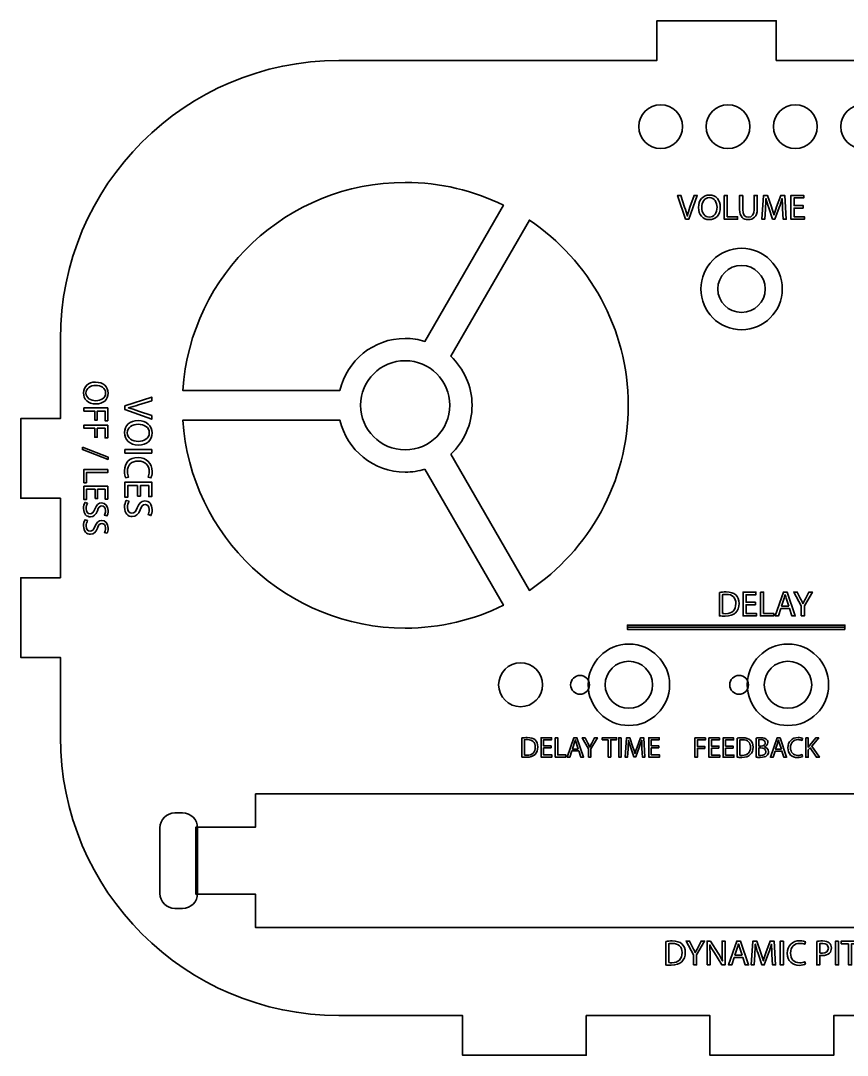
# Model space of a CAD drawing. Header units: inches. Extents: x 7.2 to 23.7, y -15.5 to -0.4.
# Drawn here: x 7.16 to 12.36, y -6.89 to -0.39 of the extents above; entities that cross this region are included whole.
import ezdxf

# ---------------------------------------------------------------- set-up
doc = ezdxf.new("R2010")
doc.units = ezdxf.units.IN
doc.header["$MEASUREMENT"] = 0
doc.layers.add('Layer 12', color=7, linetype='Continuous')

msp = doc.modelspace()

# ---------------------------------------------------------------- linework, layer by layer
at = {"layer": 'Layer 12', "color": 7, "lineweight": 35, "true_color": 0xffffff}
for points in [[(11.582, -1.4872), (11.6013, -1.4872), (11.6013, -1.6208), (11.6654, -1.6208), (11.6654, -1.6371), (11.582, -1.6371), (11.582, -1.4872)], [(12.0789, -1.5668), (12.0207, -1.5668), (12.0207, -1.6208), (12.0856, -1.6208), (12.0856, -1.6371), (12.0013, -1.6371), (12.0013, -1.4872), (12.0822, -1.4872), (12.0822, -1.5034), (12.0207, -1.5034), (12.0207, -1.5508), (12.0789, -1.5508), (12.0789, -1.5668)], [(7.706, -2.8222), (7.706, -2.9029), (7.6898, -2.9029), (7.6898, -2.8416), (7.64, -2.8416), (7.64, -2.8983), (7.624, -2.8983), (7.624, -2.8416), (7.5562, -2.8416), (7.5562, -2.8222), (7.706, -2.8222)], [(7.706, -2.9305), (7.706, -3.0112), (7.6898, -3.0112), (7.6898, -2.9498), (7.64, -2.9498), (7.64, -3.0065), (7.624, -3.0065), (7.624, -2.9498), (7.5562, -2.9498), (7.5562, -2.9305), (7.706, -2.9305)], [(7.5473, -3.0687), (7.7085, -3.1307), (7.7085, -3.1458), (7.5473, -3.0836), (7.5473, -3.0687)], [(7.9826, -3.1055), (7.8141, -3.1055), (7.8141, -3.0838), (7.9826, -3.0838), (7.9826, -3.1055)], [(7.706, -3.2091), (7.706, -3.2285), (7.5724, -3.2285), (7.5724, -3.2925), (7.5562, -3.2925), (7.5562, -3.2091), (7.706, -3.2091)], [(7.6264, -3.3916), (7.6264, -3.3334), (7.5724, -3.3334), (7.5724, -3.3983), (7.5562, -3.3983), (7.5562, -3.314), (7.706, -3.314), (7.706, -3.3949), (7.6898, -3.3949), (7.6898, -3.3334), (7.6424, -3.3334), (7.6424, -3.3916), (7.6264, -3.3916)], [(7.8931, -3.3758), (7.8931, -3.3103), (7.8323, -3.3103), (7.8323, -3.3833), (7.8141, -3.3833), (7.8141, -3.2885), (7.9826, -3.2885), (7.9826, -3.3795), (7.9643, -3.3795), (7.9643, -3.3103), (7.9111, -3.3103), (7.9111, -3.3758), (7.8931, -3.3758)], [(11.7777, -4.0589), (11.7195, -4.0589), (11.7195, -4.1129), (11.7844, -4.1129), (11.7844, -4.1292), (11.7001, -4.1292), (11.7001, -3.9793), (11.781, -3.9793), (11.781, -3.9955), (11.7195, -3.9955), (11.7195, -4.0429), (11.7777, -4.0429), (11.7777, -4.0589)], [(11.8094, -3.9793), (11.8288, -3.9793), (11.8288, -4.1129), (11.8928, -4.1129), (11.8928, -4.1292), (11.8094, -4.1292), (11.8094, -3.9793)], [(11.9385, -4.082), (11.923, -4.1292), (11.903, -4.1292), (11.9539, -3.9793), (11.9772, -3.9793), (12.0284, -4.1292), (12.0077, -4.1292), (11.9917, -4.082), (11.9385, -4.082)], [(12.3403, -4.2139), (10.9734, -4.2139), (10.9734, -4.1861), (12.3403, -4.1861), (12.3403, -4.2139)], [(10.9734, -4.2), (12.3403, -4.2)], [(10.4935, -4.9587), (10.4462, -4.9587), (10.4462, -5.0026), (10.4989, -5.0026), (10.4989, -5.0158), (10.4305, -5.0158), (10.4305, -4.8941), (10.4962, -4.8941), (10.4962, -4.9073), (10.4462, -4.9073), (10.4462, -4.9457), (10.4935, -4.9457), (10.4935, -4.9587)], [(10.5193, -4.8941), (10.535, -4.8941), (10.535, -5.0026), (10.587, -5.0026), (10.587, -5.0158), (10.5193, -5.0158), (10.5193, -4.8941)], [(10.6242, -4.9775), (10.6116, -5.0158), (10.5953, -5.0158), (10.6367, -4.8941), (10.6556, -4.8941), (10.6972, -5.0158), (10.6804, -5.0158), (10.6674, -4.9775), (10.6242, -4.9775)], [(10.8524, -4.9075), (10.8154, -4.9075), (10.8154, -4.8941), (10.9055, -4.8941), (10.9055, -4.9075), (10.8683, -4.9075), (10.8683, -5.0158), (10.8524, -5.0158), (10.8524, -4.9075)], [(10.9348, -4.8941), (10.9348, -5.0158), (10.9191, -5.0158), (10.9191, -4.8941), (10.9348, -4.8941)], [(11.1704, -4.9587), (11.1231, -4.9587), (11.1231, -5.0026), (11.1758, -5.0026), (11.1758, -5.0158), (11.1074, -5.0158), (11.1074, -4.8941), (11.1731, -4.8941), (11.1731, -4.9073), (11.1231, -4.9073), (11.1231, -4.9457), (11.1704, -4.9457), (11.1704, -4.9587)], [(11.3978, -4.8952), (11.4634, -4.8952), (11.4634, -4.9084), (11.4136, -4.9084), (11.4136, -4.9489), (11.4596, -4.9489), (11.4596, -4.9619), (11.4136, -4.9619), (11.4136, -5.0169), (11.3978, -5.0169), (11.3978, -4.8952)], [(11.5488, -4.9599), (11.5015, -4.9599), (11.5015, -5.0037), (11.5542, -5.0037), (11.5542, -5.0169), (11.4858, -5.0169), (11.4858, -4.8952), (11.5515, -4.8952), (11.5515, -4.9084), (11.5015, -4.9084), (11.5015, -4.9469), (11.5488, -4.9469), (11.5488, -4.9599)], [(11.6376, -4.9599), (11.5903, -4.9599), (11.5903, -5.0037), (11.643, -5.0037), (11.643, -5.0169), (11.5746, -5.0169), (11.5746, -4.8952), (11.6403, -4.8952), (11.6403, -4.9084), (11.5903, -4.9084), (11.5903, -4.9469), (11.6376, -4.9469), (11.6376, -4.9599)], [(11.9012, -4.9787), (11.8886, -5.0169), (11.8723, -5.0169), (11.9137, -4.8952), (11.9326, -4.8952), (11.9742, -5.0169), (11.9574, -5.0169), (11.9444, -4.9787), (11.9012, -4.9787)], [(8.6344, -5.247), (8.6344, -5.4568), (8.2593, -5.4568), (8.2593, -5.8765), (8.6344, -5.8765), (8.6344, -6.0864), (17.1894, -6.0864), (17.1894, -5.247), (8.6344, -5.247)], [(11.6448, -6.2749), (11.6292, -6.3221), (11.6092, -6.3221), (11.6601, -6.1722), (11.6835, -6.1722), (11.7346, -6.3221), (11.7139, -6.3221), (11.6979, -6.2749), (11.6448, -6.2749)], [(11.9537, -6.1722), (11.9537, -6.3221), (11.9344, -6.3221), (11.9344, -6.1722), (11.9537, -6.1722)], [(12.301, -6.1722), (12.301, -6.3221), (12.2817, -6.3221), (12.2817, -6.1722), (12.301, -6.1722)], [(12.3633, -6.1887), (12.3177, -6.1887), (12.3177, -6.1722), (12.4286, -6.1722), (12.4286, -6.1887), (12.3828, -6.1887), (12.3828, -6.3221), (12.3633, -6.3221), (12.3633, -6.1887)]]:
    msp.add_lwpolyline(points, dxfattribs=at)
for points, knots in [([(16.1588, -6.6395), (16.1588, -6.6395), (15.3811, -6.6395), (15.3811, -6.6395), (15.3811, -6.6395), (15.3811, -6.8895), (15.3811, -6.8895), (15.3811, -6.8895), (14.6033, -6.8895), (14.6033, -6.8895), (14.6033, -6.8895), (14.6033, -6.6395), (14.6033, -6.6395), (14.6033, -6.6395), (13.8255, -6.6395), (13.8255, -6.6395), (13.8255, -6.6395), (13.8255, -6.8895), (13.8255, -6.8895), (13.8255, -6.8895), (13.0477, -6.8895), (13.0477, -6.8895), (13.0477, -6.8895), (13.0477, -6.6395), (13.0477, -6.6395), (13.0477, -6.6395), (12.27, -6.6395), (12.27, -6.6395), (12.27, -6.6395), (12.27, -6.8895), (12.27, -6.8895), (12.27, -6.8895), (11.4922, -6.8895), (11.4922, -6.8895), (11.4922, -6.8895), (11.4922, -6.6395), (11.4922, -6.6395), (11.4922, -6.6395), (10.7144, -6.6395), (10.7144, -6.6395), (10.7144, -6.6395), (10.7144, -6.8895), (10.7144, -6.8895), (10.7144, -6.8895), (9.9366, -6.8895), (9.9366, -6.8895), (9.9366, -6.8895), (9.9366, -6.6395), (9.9366, -6.6395), (9.9366, -6.6395), (9.1588, -6.6395), (9.1588, -6.6395), (8.1928, -6.6395), (7.4088, -5.8555), (7.4088, -4.8895), (7.4088, -4.8895), (7.4088, -4.3895), (7.4088, -4.3895), (7.4088, -4.3895), (7.1588, -4.3895), (7.1588, -4.3895), (7.1588, -4.3895), (7.1588, -3.8895), (7.1588, -3.8895), (7.1588, -3.8895), (7.4088, -3.8895), (7.4088, -3.8895), (7.4088, -3.8895), (7.4088, -3.3895), (7.4088, -3.3895), (7.4088, -3.3895), (7.1588, -3.3895), (7.1588, -3.3895), (7.1588, -3.3895), (7.1588, -2.8895), (7.1588, -2.8895), (7.1588, -2.8895), (7.4088, -2.8895), (7.4088, -2.8895), (7.4088, -2.8895), (7.4088, -2.3895), (7.4088, -2.3895), (7.4088, -1.4235), (8.1928, -0.6395), (9.1588, -0.6395), (9.1588, -0.6395), (9.1588, -0.6395), (9.1588, -0.6395), (9.1588, -0.6395), (11.1588, -0.6395), (11.1588, -0.6395), (11.1588, -0.6395), (11.1588, -0.3895), (11.1588, -0.3895), (11.1588, -0.3895), (11.9088, -0.3895), (11.9088, -0.3895), (11.9088, -0.3895), (11.9088, -0.6395), (11.9088, -0.6395), (11.9088, -0.6395), (13.4088, -0.6395), (13.4088, -0.6395), (13.4088, -0.6395), (13.4088, -0.3895), (13.4088, -0.3895), (13.4088, -0.3895), (14.1588, -0.3895), (14.1588, -0.3895), (14.1588, -0.3895), (14.1588, -0.6395), (14.1588, -0.6395), (14.1588, -0.6395), (16.1588, -0.6395), (16.1588, -0.6395), (17.1248, -0.6395), (17.9088, -1.4235), (17.9088, -2.3895), (17.9088, -2.3895), (17.9088, -2.8895), (17.9088, -2.8895), (17.9088, -2.8895), (18.1588, -2.8895), (18.1588, -2.8895), (18.1588, -2.8895), (18.1588, -3.3895), (18.1588, -3.3895), (18.1588, -3.3895), (17.9088, -3.3895), (17.9088, -3.3895), (17.9088, -3.3895), (17.9088, -3.8895), (17.9088, -3.8895), (17.9088, -3.8895), (18.1588, -3.8895), (18.1588, -3.8895), (18.1588, -3.8895), (18.1588, -4.3895), (18.1588, -4.3895), (18.1588, -4.3895), (17.9088, -4.3895), (17.9088, -4.3895), (17.9088, -4.3895), (17.9088, -4.8895), (17.9088, -4.8895), (17.9088, -5.8555), (17.1248, -6.6395), (16.1588, -6.6395), (16.1588, -6.6395), (16.1588, -6.6395), (16.1588, -6.6395)], [0, 0, 0, 0, 1, 1, 1, 2, 2, 2, 3, 3, 3, 4, 4, 4, 5, 5, 5, 6, 6, 6, 7, 7, 7, 8, 8, 8, 9, 9, 9, 10, 10, 10, 11, 11, 11, 12, 12, 12, 13, 13, 13, 14, 14, 14, 15, 15, 15, 16, 16, 16, 17, 17, 17, 18, 18, 18, 19, 19, 19, 20, 20, 20, 21, 21, 21, 22, 22, 22, 23, 23, 23, 24, 24, 24, 25, 25, 25, 26, 26, 26, 27, 27, 27, 28, 28, 28, 29, 29, 29, 30, 30, 30, 31, 31, 31, 32, 32, 32, 33, 33, 33, 34, 34, 34, 35, 35, 35, 36, 36, 36, 37, 37, 37, 38, 38, 38, 39, 39, 39, 40, 40, 40, 41, 41, 41, 42, 42, 42, 43, 43, 43, 44, 44, 44, 45, 45, 45, 46, 46, 46, 47, 47, 47, 48, 48, 48, 49, 49, 49, 50, 50, 50, 50]), ([(11.32, -1.0552), (11.32, -1.1313), (11.2583, -1.193), (11.1822, -1.193), (11.1061, -1.193), (11.0444, -1.1313), (11.0444, -1.0552), (11.0444, -0.9791), (11.1061, -0.9174), (11.1822, -0.9174), (11.2583, -0.9174), (11.32, -0.9791), (11.32, -1.0552)], [0, 0, 0, 0, 1, 1, 1, 2, 2, 2, 3, 3, 3, 4, 4, 4, 4]), ([(11.7434, -1.0552), (11.7434, -1.1313), (11.6817, -1.193), (11.6056, -1.193), (11.5295, -1.193), (11.4678, -1.1313), (11.4678, -1.0552), (11.4678, -0.9791), (11.5295, -0.9174), (11.6056, -0.9174), (11.6817, -0.9174), (11.7434, -0.9791), (11.7434, -1.0552)], [0, 0, 0, 0, 1, 1, 1, 2, 2, 2, 3, 3, 3, 4, 4, 4, 4]), ([(12.1669, -1.0552), (12.1669, -1.1313), (12.1052, -1.193), (12.0291, -1.193), (11.953, -1.193), (11.8913, -1.1313), (11.8913, -1.0552), (11.8913, -0.9791), (11.953, -0.9174), (12.0291, -0.9174), (12.1052, -0.9174), (12.1669, -0.9791), (12.1669, -1.0552)], [0, 0, 0, 0, 1, 1, 1, 2, 2, 2, 3, 3, 3, 4, 4, 4, 4]), ([(12.5904, -1.0552), (12.5904, -1.1313), (12.5287, -1.193), (12.4526, -1.193), (12.3765, -1.193), (12.3148, -1.1313), (12.3148, -1.0552), (12.3148, -0.9791), (12.3765, -0.9174), (12.4526, -0.9174), (12.5287, -0.9174), (12.5904, -0.9791), (12.5904, -1.0552)], [0, 0, 0, 0, 1, 1, 1, 2, 2, 2, 3, 3, 3, 4, 4, 4, 4]), ([(9.1663, -2.7118), (9.209, -2.525), (9.3762, -2.3856), (9.5762, -2.3856), (9.6192, -2.3856), (9.6607, -2.392), (9.6998, -2.404), (9.6998, -2.404), (10.1942, -1.5488), (10.1942, -1.5488), (10.0078, -1.4571), (9.798, -1.4056), (9.5762, -1.4056), (8.8336, -1.4056), (8.2261, -1.9823), (8.1778, -2.7118), (8.1778, -2.7118), (9.1663, -2.7118), (9.1663, -2.7118)], [0, 0, 0, 0, 1, 1, 1, 2, 2, 2, 3, 3, 3, 4, 4, 4, 5, 5, 5, 6, 6, 6, 6]), ([(11.3378, -1.6371), (11.3378, -1.6371), (11.2889, -1.4872), (11.2889, -1.4872), (11.2889, -1.4872), (11.3098, -1.4872), (11.3098, -1.4872), (11.3098, -1.4872), (11.3331, -1.561), (11.3331, -1.561), (11.3396, -1.5813), (11.3451, -1.5995), (11.3491, -1.6171), (11.3491, -1.6171), (11.3496, -1.6171), (11.3496, -1.6171), (11.3538, -1.5997), (11.36, -1.5808), (11.3667, -1.5613), (11.3667, -1.5613), (11.392, -1.4872), (11.392, -1.4872), (11.392, -1.4872), (11.4127, -1.4872), (11.4127, -1.4872), (11.4127, -1.4872), (11.3591, -1.6371), (11.3591, -1.6371), (11.3591, -1.6371), (11.3378, -1.6371), (11.3378, -1.6371)], [0, 0, 0, 0, 1, 1, 1, 2, 2, 2, 3, 3, 3, 4, 4, 4, 5, 5, 5, 6, 6, 6, 7, 7, 7, 8, 8, 8, 9, 9, 9, 10, 10, 10, 10]), ([(11.5569, -1.5606), (11.5569, -1.6122), (11.5256, -1.6395), (11.4873, -1.6395), (11.4478, -1.6395), (11.42, -1.6088), (11.42, -1.5635), (11.42, -1.5159), (11.4495, -1.4848), (11.4896, -1.4848), (11.5305, -1.4848), (11.5569, -1.5161), (11.5569, -1.5606)], [0, 0, 0, 0, 1, 1, 1, 2, 2, 2, 3, 3, 3, 4, 4, 4, 4]), ([(11.6982, -1.4872), (11.6982, -1.4872), (11.6982, -1.5759), (11.6982, -1.5759), (11.6982, -1.6095), (11.7131, -1.6237), (11.7331, -1.6237), (11.7553, -1.6237), (11.7696, -1.6091), (11.7696, -1.5759), (11.7696, -1.5759), (11.7696, -1.4872), (11.7696, -1.4872), (11.7696, -1.4872), (11.7891, -1.4872), (11.7891, -1.4872), (11.7891, -1.4872), (11.7891, -1.5746), (11.7891, -1.5746), (11.7891, -1.6206), (11.7649, -1.6395), (11.7325, -1.6395), (11.7018, -1.6395), (11.6786, -1.6219), (11.6786, -1.5755), (11.6786, -1.5755), (11.6786, -1.4872), (11.6786, -1.4872), (11.6786, -1.4872), (11.6982, -1.4872), (11.6982, -1.4872)], [0, 0, 0, 0, 1, 1, 1, 2, 2, 2, 3, 3, 3, 4, 4, 4, 5, 5, 5, 6, 6, 6, 7, 7, 7, 8, 8, 8, 9, 9, 9, 10, 10, 10, 10]), ([(11.9489, -1.5712), (11.9478, -1.5504), (11.9465, -1.5252), (11.9467, -1.5066), (11.9467, -1.5066), (11.946, -1.5066), (11.946, -1.5066), (11.9409, -1.5241), (11.9347, -1.5428), (11.9271, -1.5635), (11.9271, -1.5635), (11.9007, -1.6362), (11.9007, -1.6362), (11.9007, -1.6362), (11.886, -1.6362), (11.886, -1.6362), (11.886, -1.6362), (11.8618, -1.5648), (11.8618, -1.5648), (11.8547, -1.5437), (11.8487, -1.5243), (11.8444, -1.5066), (11.8444, -1.5066), (11.844, -1.5066), (11.844, -1.5066), (11.8435, -1.5252), (11.8424, -1.5504), (11.8411, -1.5728), (11.8411, -1.5728), (11.8371, -1.6371), (11.8371, -1.6371), (11.8371, -1.6371), (11.8186, -1.6371), (11.8186, -1.6371), (11.8186, -1.6371), (11.8291, -1.4872), (11.8291, -1.4872), (11.8291, -1.4872), (11.8538, -1.4872), (11.8538, -1.4872), (11.8538, -1.4872), (11.8793, -1.5597), (11.8793, -1.5597), (11.8856, -1.5781), (11.8907, -1.5946), (11.8945, -1.6102), (11.8945, -1.6102), (11.8951, -1.6102), (11.8951, -1.6102), (11.8989, -1.595), (11.9042, -1.5786), (11.9109, -1.5597), (11.9109, -1.5597), (11.9376, -1.4872), (11.9376, -1.4872), (11.9376, -1.4872), (11.9623, -1.4872), (11.9623, -1.4872), (11.9623, -1.4872), (11.9716, -1.6371), (11.9716, -1.6371), (11.9716, -1.6371), (11.9527, -1.6371), (11.9527, -1.6371), (11.9527, -1.6371), (11.9489, -1.5712), (11.9489, -1.5712)], [0, 0, 0, 0, 1, 1, 1, 2, 2, 2, 3, 3, 3, 4, 4, 4, 5, 5, 5, 6, 6, 6, 7, 7, 7, 8, 8, 8, 9, 9, 9, 10, 10, 10, 11, 11, 11, 12, 12, 12, 13, 13, 13, 14, 14, 14, 15, 15, 15, 16, 16, 16, 17, 17, 17, 18, 18, 18, 19, 19, 19, 20, 20, 20, 21, 21, 21, 22, 22, 22, 22]), ([(11.4407, -1.563), (11.4407, -1.595), (11.458, -1.6237), (11.4884, -1.6237), (11.5191, -1.6237), (11.5365, -1.5955), (11.5365, -1.5615), (11.5365, -1.5317), (11.5209, -1.5006), (11.4887, -1.5006), (11.4567, -1.5006), (11.4407, -1.5301), (11.4407, -1.563)], [0, 0, 0, 0, 1, 1, 1, 2, 2, 2, 3, 3, 3, 4, 4, 4, 4]), ([(9.8623, -3.1132), (9.8623, -3.1132), (10.3567, -3.9685), (10.3567, -3.9685), (10.7313, -3.7172), (10.9778, -3.2901), (10.9778, -2.8056), (10.9778, -2.321), (10.7313, -1.8939), (10.3567, -1.6426), (10.3567, -1.6426), (9.8623, -2.4979), (9.8623, -2.4979), (9.9449, -2.5746), (9.9967, -2.684), (9.9967, -2.8056), (9.9967, -2.9271), (9.9449, -3.0365), (9.8623, -3.1132)], [0, 0, 0, 0, 1, 1, 1, 2, 2, 2, 3, 3, 3, 4, 4, 4, 5, 5, 5, 6, 6, 6, 6]), ([(11.9467, -2.075), (11.9467, -2.2163), (11.8321, -2.3309), (11.6908, -2.3309), (11.5495, -2.3309), (11.4349, -2.2163), (11.4349, -2.075), (11.4349, -1.9337), (11.5495, -1.8191), (11.6908, -1.8191), (11.8321, -1.8191), (11.9467, -1.9337), (11.9467, -2.075)], [0, 0, 0, 0, 1, 1, 1, 2, 2, 2, 3, 3, 3, 4, 4, 4, 4]), ([(11.84, -2.075), (11.84, -2.1565), (11.7732, -2.2226), (11.6908, -2.2226), (11.6084, -2.2226), (11.5416, -2.1565), (11.5416, -2.075), (11.5416, -1.9935), (11.6084, -1.9274), (11.6908, -1.9274), (11.7732, -1.9274), (11.84, -1.9935), (11.84, -2.075)], [0, 0, 0, 0, 1, 1, 1, 2, 2, 2, 3, 3, 3, 4, 4, 4, 4]), ([(9.8565, -2.8056), (9.8565, -2.6509), (9.731, -2.5256), (9.5762, -2.5256), (9.4214, -2.5256), (9.2959, -2.6509), (9.2959, -2.8056), (9.2959, -2.9602), (9.4214, -3.0856), (9.5762, -3.0856), (9.731, -3.0856), (9.8565, -2.9602), (9.8565, -2.8056)], [0, 0, 0, 0, 1, 1, 1, 2, 2, 2, 3, 3, 3, 4, 4, 4, 4]), ([(7.6326, -2.7972), (7.5811, -2.7972), (7.5537, -2.7658), (7.5537, -2.7276), (7.5537, -2.688), (7.5844, -2.6602), (7.6298, -2.6602), (7.6773, -2.6602), (7.7085, -2.6898), (7.7085, -2.7298), (7.7085, -2.7707), (7.6771, -2.7972), (7.6326, -2.7972)], [0, 0, 0, 0, 1, 1, 1, 2, 2, 2, 3, 3, 3, 4, 4, 4, 4]), ([(7.6302, -2.6809), (7.5982, -2.6809), (7.5695, -2.6983), (7.5695, -2.7287), (7.5695, -2.7594), (7.5978, -2.7767), (7.6318, -2.7767), (7.6616, -2.7767), (7.6927, -2.7612), (7.6927, -2.7289), (7.6927, -2.6969), (7.6631, -2.6809), (7.6302, -2.6809)], [0, 0, 0, 0, 1, 1, 1, 2, 2, 2, 3, 3, 3, 4, 4, 4, 4]), ([(7.8141, -2.8091), (7.8141, -2.8091), (7.9826, -2.754), (7.9826, -2.754), (7.9826, -2.754), (7.9826, -2.7775), (7.9826, -2.7775), (7.9826, -2.7775), (7.8996, -2.8038), (7.8996, -2.8038), (7.8768, -2.811), (7.8563, -2.8173), (7.8366, -2.8218), (7.8366, -2.8218), (7.8366, -2.8223), (7.8366, -2.8223), (7.8561, -2.827), (7.8773, -2.834), (7.8993, -2.8416), (7.8993, -2.8416), (7.9826, -2.8701), (7.9826, -2.8701), (7.9826, -2.8701), (7.9826, -2.8933), (7.9826, -2.8933), (7.9826, -2.8933), (7.8141, -2.833), (7.8141, -2.833), (7.8141, -2.833), (7.8141, -2.8091), (7.8141, -2.8091)], [0, 0, 0, 0, 1, 1, 1, 2, 2, 2, 3, 3, 3, 4, 4, 4, 5, 5, 5, 6, 6, 6, 7, 7, 7, 8, 8, 8, 9, 9, 9, 10, 10, 10, 10]), ([(7.9001, -3.0556), (7.8421, -3.0556), (7.8113, -3.0203), (7.8113, -2.9773), (7.8113, -2.9328), (7.8458, -2.9015), (7.8968, -2.9015), (7.9503, -2.9015), (7.9853, -2.9348), (7.9853, -2.9798), (7.9853, -3.0258), (7.9501, -3.0556), (7.9001, -3.0556)], [0, 0, 0, 0, 1, 1, 1, 2, 2, 2, 3, 3, 3, 4, 4, 4, 4]), ([(7.8973, -2.9248), (7.8613, -2.9248), (7.8291, -2.9443), (7.8291, -2.9785), (7.8291, -3.0131), (7.8608, -3.0326), (7.8991, -3.0326), (7.9326, -3.0326), (7.9676, -3.015), (7.9676, -2.9788), (7.9676, -2.9428), (7.9343, -2.9248), (7.8973, -2.9248)], [0, 0, 0, 0, 1, 1, 1, 2, 2, 2, 3, 3, 3, 4, 4, 4, 4]), ([(9.6998, -3.2071), (9.6607, -3.2191), (9.6192, -3.2256), (9.5762, -3.2256), (9.3762, -3.2256), (9.209, -3.0861), (9.1663, -2.8993), (9.1663, -2.8993), (8.1778, -2.8993), (8.1778, -2.8993), (8.2261, -3.6288), (8.8336, -4.2056), (9.5762, -4.2056), (9.798, -4.2056), (10.0078, -4.154), (10.1942, -4.0624), (10.1942, -4.0624), (9.6998, -3.2071), (9.6998, -3.2071)], [0, 0, 0, 0, 1, 1, 1, 2, 2, 2, 3, 3, 3, 4, 4, 4, 5, 5, 5, 6, 6, 6, 6]), ([(7.8196, -3.2613), (7.8156, -3.2533), (7.8116, -3.2373), (7.8116, -3.2168), (7.8116, -3.1693), (7.8416, -3.1335), (7.8968, -3.1335), (7.9496, -3.1335), (7.9853, -3.1693), (7.9853, -3.2215), (7.9853, -3.2426), (7.9808, -3.2558), (7.9778, -3.2616), (7.9778, -3.2616), (7.9601, -3.2563), (7.9601, -3.2563), (7.9641, -3.2481), (7.9671, -3.2363), (7.9671, -3.2223), (7.9671, -3.1828), (7.9418, -3.1565), (7.8976, -3.1565), (7.8563, -3.1565), (7.8298, -3.1803), (7.8298, -3.2213), (7.8298, -3.2345), (7.8326, -3.2481), (7.8368, -3.2568), (7.8368, -3.2568), (7.8196, -3.2613), (7.8196, -3.2613)], [0, 0, 0, 0, 1, 1, 1, 2, 2, 2, 3, 3, 3, 4, 4, 4, 5, 5, 5, 6, 6, 6, 7, 7, 7, 8, 8, 8, 9, 9, 9, 10, 10, 10, 10]), ([(7.5797, -3.4207), (7.5744, -3.4293), (7.57, -3.442), (7.57, -3.4553), (7.57, -3.4751), (7.5804, -3.4867), (7.5955, -3.4867), (7.6095, -3.4867), (7.6175, -3.4787), (7.6253, -3.4585), (7.634, -3.434), (7.6467, -3.4189), (7.6678, -3.4189), (7.6911, -3.4189), (7.7085, -3.4382), (7.7085, -3.4674), (7.7085, -3.4827), (7.7049, -3.4938), (7.7011, -3.5005), (7.7011, -3.5005), (7.6853, -3.4951), (7.6853, -3.4951), (7.688, -3.4902), (7.6925, -3.4803), (7.6925, -3.4667), (7.6925, -3.4462), (7.6802, -3.4384), (7.67, -3.4384), (7.656, -3.4384), (7.6491, -3.4476), (7.6411, -3.4682), (7.6313, -3.4936), (7.6191, -3.5065), (7.5971, -3.5065), (7.574, -3.5065), (7.554, -3.4894), (7.554, -3.454), (7.554, -3.4396), (7.5582, -3.4238), (7.5635, -3.4158), (7.5635, -3.4158), (7.5797, -3.4207), (7.5797, -3.4207)], [0, 0, 0, 0, 1, 1, 1, 2, 2, 2, 3, 3, 3, 4, 4, 4, 5, 5, 5, 6, 6, 6, 7, 7, 7, 8, 8, 8, 9, 9, 9, 10, 10, 10, 11, 11, 11, 12, 12, 12, 13, 13, 13, 14, 14, 14, 14]), ([(7.8406, -3.4085), (7.8346, -3.4183), (7.8296, -3.4325), (7.8296, -3.4475), (7.8296, -3.4698), (7.8413, -3.4828), (7.8583, -3.4828), (7.8741, -3.4828), (7.8831, -3.4738), (7.8918, -3.451), (7.9016, -3.4235), (7.9158, -3.4065), (7.9396, -3.4065), (7.9658, -3.4065), (7.9853, -3.4283), (7.9853, -3.461), (7.9853, -3.4783), (7.9813, -3.4908), (7.9771, -3.4983), (7.9771, -3.4983), (7.9593, -3.4923), (7.9593, -3.4923), (7.9623, -3.4868), (7.9673, -3.4755), (7.9673, -3.4603), (7.9673, -3.4373), (7.9536, -3.4285), (7.9421, -3.4285), (7.9263, -3.4285), (7.9186, -3.4388), (7.9096, -3.462), (7.8986, -3.4906), (7.8848, -3.505), (7.8601, -3.505), (7.8341, -3.505), (7.8116, -3.4858), (7.8116, -3.446), (7.8116, -3.4298), (7.8163, -3.412), (7.8223, -3.403), (7.8223, -3.403), (7.8406, -3.4085), (7.8406, -3.4085)], [0, 0, 0, 0, 1, 1, 1, 2, 2, 2, 3, 3, 3, 4, 4, 4, 5, 5, 5, 6, 6, 6, 7, 7, 7, 8, 8, 8, 9, 9, 9, 10, 10, 10, 11, 11, 11, 12, 12, 12, 13, 13, 13, 14, 14, 14, 14]), ([(7.5797, -3.5302), (7.5744, -3.5389), (7.57, -3.5516), (7.57, -3.5649), (7.57, -3.5847), (7.5804, -3.5963), (7.5955, -3.5963), (7.6095, -3.5963), (7.6175, -3.5883), (7.6253, -3.568), (7.634, -3.5436), (7.6467, -3.5285), (7.6678, -3.5285), (7.6911, -3.5285), (7.7085, -3.5478), (7.7085, -3.5769), (7.7085, -3.5923), (7.7049, -3.6034), (7.7011, -3.61), (7.7011, -3.61), (7.6853, -3.6047), (7.6853, -3.6047), (7.688, -3.5998), (7.6925, -3.5898), (7.6925, -3.5763), (7.6925, -3.5558), (7.6802, -3.548), (7.67, -3.548), (7.656, -3.548), (7.6491, -3.5571), (7.6411, -3.5778), (7.6313, -3.6031), (7.6191, -3.616), (7.5971, -3.616), (7.574, -3.616), (7.554, -3.5989), (7.554, -3.5636), (7.554, -3.5491), (7.5582, -3.5333), (7.5635, -3.5253), (7.5635, -3.5253), (7.5797, -3.5302), (7.5797, -3.5302)], [0, 0, 0, 0, 1, 1, 1, 2, 2, 2, 3, 3, 3, 4, 4, 4, 5, 5, 5, 6, 6, 6, 7, 7, 7, 8, 8, 8, 9, 9, 9, 10, 10, 10, 11, 11, 11, 12, 12, 12, 13, 13, 13, 14, 14, 14, 14]), ([(11.5521, -3.9813), (11.5639, -3.9795), (11.5779, -3.9782), (11.5932, -3.9782), (11.621, -3.9782), (11.6408, -3.9847), (11.6539, -3.9969), (11.6673, -4.0091), (11.6751, -4.0265), (11.6751, -4.0507), (11.6751, -4.0751), (11.6675, -4.0951), (11.6535, -4.1089), (11.6395, -4.1229), (11.6164, -4.1305), (11.5872, -4.1305), (11.5735, -4.1305), (11.5619, -4.1298), (11.5521, -4.1287), (11.5521, -4.1287), (11.5521, -3.9813), (11.5521, -3.9813)], [0, 0, 0, 0, 1, 1, 1, 2, 2, 2, 3, 3, 3, 4, 4, 4, 5, 5, 5, 6, 6, 6, 7, 7, 7, 7]), ([(11.5715, -4.1138), (11.5763, -4.1147), (11.5835, -4.1149), (11.591, -4.1149), (11.6324, -4.1149), (11.6548, -4.0918), (11.6548, -4.0513), (11.655, -4.016), (11.635, -3.9935), (11.5941, -3.9935), (11.5841, -3.9935), (11.5766, -3.9944), (11.5715, -3.9955), (11.5715, -3.9955), (11.5715, -4.1138), (11.5715, -4.1138)], [0, 0, 0, 0, 1, 1, 1, 2, 2, 2, 3, 3, 3, 4, 4, 4, 5, 5, 5, 5]), ([(11.9877, -4.0669), (11.9877, -4.0669), (11.973, -4.0238), (11.973, -4.0238), (11.9697, -4.014), (11.9675, -4.0051), (11.9652, -3.9964), (11.9652, -3.9964), (11.9648, -3.9964), (11.9648, -3.9964), (11.9626, -4.0053), (11.9601, -4.0144), (11.9572, -4.0236), (11.9572, -4.0236), (11.9426, -4.0669), (11.9426, -4.0669), (11.9426, -4.0669), (11.9877, -4.0669), (11.9877, -4.0669)], [0, 0, 0, 0, 1, 1, 1, 2, 2, 2, 3, 3, 3, 4, 4, 4, 5, 5, 5, 6, 6, 6, 6]), ([(12.0661, -4.1292), (12.0661, -4.1292), (12.0661, -4.0656), (12.0661, -4.0656), (12.0661, -4.0656), (12.0188, -3.9793), (12.0188, -3.9793), (12.0188, -3.9793), (12.0408, -3.9793), (12.0408, -3.9793), (12.0408, -3.9793), (12.0619, -4.0207), (12.0619, -4.0207), (12.0677, -4.032), (12.0721, -4.0411), (12.0768, -4.0516), (12.0768, -4.0516), (12.0772, -4.0516), (12.0772, -4.0516), (12.0815, -4.0418), (12.0866, -4.032), (12.0923, -4.0207), (12.0923, -4.0207), (12.1139, -3.9793), (12.1139, -3.9793), (12.1139, -3.9793), (12.1359, -3.9793), (12.1359, -3.9793), (12.1359, -3.9793), (12.0857, -4.0654), (12.0857, -4.0654), (12.0857, -4.0654), (12.0857, -4.1292), (12.0857, -4.1292), (12.0857, -4.1292), (12.0661, -4.1292), (12.0661, -4.1292)], [0, 0, 0, 0, 1, 1, 1, 2, 2, 2, 3, 3, 3, 4, 4, 4, 5, 5, 5, 6, 6, 6, 7, 7, 7, 8, 8, 8, 9, 9, 9, 10, 10, 10, 11, 11, 11, 12, 12, 12, 12]), ([(11.2383, -4.5618), (11.2383, -4.7031), (11.1238, -4.8177), (10.9824, -4.8177), (10.8411, -4.8177), (10.7265, -4.7031), (10.7265, -4.5618), (10.7265, -4.4205), (10.8411, -4.3059), (10.9824, -4.3059), (11.1238, -4.3059), (11.2383, -4.4205), (11.2383, -4.5618)], [0, 0, 0, 0, 1, 1, 1, 2, 2, 2, 3, 3, 3, 4, 4, 4, 4]), ([(12.2383, -4.5618), (12.2383, -4.7031), (12.1238, -4.8177), (11.9824, -4.8177), (11.8411, -4.8177), (11.7265, -4.7031), (11.7265, -4.5618), (11.7265, -4.4205), (11.8411, -4.3059), (11.9824, -4.3059), (12.1238, -4.3059), (12.2383, -4.4205), (12.2383, -4.5618)], [0, 0, 0, 0, 1, 1, 1, 2, 2, 2, 3, 3, 3, 4, 4, 4, 4]), ([(11.1317, -4.5618), (11.1317, -4.6434), (11.0649, -4.7095), (10.9824, -4.7095), (10.9, -4.7095), (10.8332, -4.6434), (10.8332, -4.5618), (10.8332, -4.4803), (10.9, -4.4142), (10.9824, -4.4142), (11.0649, -4.4142), (11.1317, -4.4803), (11.1317, -4.5618)], [0, 0, 0, 0, 1, 1, 1, 2, 2, 2, 3, 3, 3, 4, 4, 4, 4]), ([(12.1317, -4.5618), (12.1317, -4.6434), (12.0649, -4.7095), (11.9824, -4.7095), (11.9, -4.7095), (11.8332, -4.6434), (11.8332, -4.5618), (11.8332, -4.4803), (11.9, -4.4142), (11.9824, -4.4142), (12.0649, -4.4142), (12.1317, -4.4803), (12.1317, -4.5618)], [0, 0, 0, 0, 1, 1, 1, 2, 2, 2, 3, 3, 3, 4, 4, 4, 4]), ([(10.4394, -4.5618), (10.4394, -4.6379), (10.3777, -4.6996), (10.3016, -4.6996), (10.2255, -4.6996), (10.1638, -4.6379), (10.1638, -4.5618), (10.1638, -4.4857), (10.2255, -4.424), (10.3016, -4.424), (10.3777, -4.424), (10.4394, -4.4857), (10.4394, -4.5618)], [0, 0, 0, 0, 1, 1, 1, 2, 2, 2, 3, 3, 3, 4, 4, 4, 4]), ([(10.6163, -4.5618), (10.6163, -4.5944), (10.6427, -4.6209), (10.6753, -4.6209), (10.708, -4.6209), (10.7344, -4.5944), (10.7344, -4.5618), (10.7344, -4.5292), (10.708, -4.5028), (10.6753, -4.5028), (10.6427, -4.5028), (10.6163, -4.5292), (10.6163, -4.5618)], [0, 0, 0, 0, 1, 1, 1, 2, 2, 2, 3, 3, 3, 4, 4, 4, 4]), ([(11.6163, -4.5618), (11.6163, -4.5944), (11.6427, -4.6209), (11.6753, -4.6209), (11.708, -4.6209), (11.7344, -4.5944), (11.7344, -4.5618), (11.7344, -4.5292), (11.708, -4.5028), (11.6753, -4.5028), (11.6427, -4.5028), (11.6163, -4.5292), (11.6163, -4.5618)], [0, 0, 0, 0, 1, 1, 1, 2, 2, 2, 3, 3, 3, 4, 4, 4, 4]), ([(10.3102, -4.8957), (10.3198, -4.8943), (10.3312, -4.8932), (10.3436, -4.8932), (10.3662, -4.8932), (10.3823, -4.8984), (10.3929, -4.9084), (10.4038, -4.9183), (10.4101, -4.9324), (10.4101, -4.9521), (10.4101, -4.9719), (10.4039, -4.9882), (10.3926, -4.9994), (10.3812, -5.0107), (10.3624, -5.0169), (10.3388, -5.0169), (10.3276, -5.0169), (10.3182, -5.0163), (10.3102, -5.0154), (10.3102, -5.0154), (10.3102, -4.8957), (10.3102, -4.8957)], [0, 0, 0, 0, 1, 1, 1, 2, 2, 2, 3, 3, 3, 4, 4, 4, 5, 5, 5, 6, 6, 6, 7, 7, 7, 7]), ([(10.3259, -5.0033), (10.3299, -5.0041), (10.3357, -5.0042), (10.3418, -5.0042), (10.3754, -5.0042), (10.3937, -4.9855), (10.3937, -4.9526), (10.3938, -4.9239), (10.3776, -4.9057), (10.3444, -4.9057), (10.3362, -4.9057), (10.3301, -4.9064), (10.3259, -4.9073), (10.3259, -4.9073), (10.3259, -5.0033), (10.3259, -5.0033)], [0, 0, 0, 0, 1, 1, 1, 2, 2, 2, 3, 3, 3, 4, 4, 4, 5, 5, 5, 5]), ([(10.6641, -4.9652), (10.6641, -4.9652), (10.6522, -4.9302), (10.6522, -4.9302), (10.6495, -4.9223), (10.6477, -4.9151), (10.6459, -4.908), (10.6459, -4.908), (10.6455, -4.908), (10.6455, -4.908), (10.6437, -4.9152), (10.6417, -4.9226), (10.6394, -4.93), (10.6394, -4.93), (10.6275, -4.9652), (10.6275, -4.9652), (10.6275, -4.9652), (10.6641, -4.9652), (10.6641, -4.9652)], [0, 0, 0, 0, 1, 1, 1, 2, 2, 2, 3, 3, 3, 4, 4, 4, 5, 5, 5, 6, 6, 6, 6]), ([(10.7279, -5.0158), (10.7279, -5.0158), (10.7279, -4.9642), (10.7279, -4.9642), (10.7279, -4.9642), (10.6894, -4.8941), (10.6894, -4.8941), (10.6894, -4.8941), (10.7073, -4.8941), (10.7073, -4.8941), (10.7073, -4.8941), (10.7244, -4.9277), (10.7244, -4.9277), (10.7291, -4.9369), (10.7327, -4.9443), (10.7365, -4.9528), (10.7365, -4.9528), (10.7369, -4.9528), (10.7369, -4.9528), (10.7403, -4.9448), (10.7445, -4.9369), (10.7492, -4.9277), (10.7492, -4.9277), (10.7667, -4.8941), (10.7667, -4.8941), (10.7667, -4.8941), (10.7846, -4.8941), (10.7846, -4.8941), (10.7846, -4.8941), (10.7437, -4.964), (10.7437, -4.964), (10.7437, -4.964), (10.7437, -5.0158), (10.7437, -5.0158), (10.7437, -5.0158), (10.7279, -5.0158), (10.7279, -5.0158)], [0, 0, 0, 0, 1, 1, 1, 2, 2, 2, 3, 3, 3, 4, 4, 4, 5, 5, 5, 6, 6, 6, 7, 7, 7, 8, 8, 8, 9, 9, 9, 10, 10, 10, 11, 11, 11, 12, 12, 12, 12]), ([(11.0648, -4.9624), (11.0639, -4.9454), (11.0628, -4.925), (11.063, -4.9098), (11.063, -4.9098), (11.0624, -4.9098), (11.0624, -4.9098), (11.0583, -4.9241), (11.0532, -4.9393), (11.0471, -4.956), (11.0471, -4.956), (11.0256, -5.0151), (11.0256, -5.0151), (11.0256, -5.0151), (11.0137, -5.0151), (11.0137, -5.0151), (11.0137, -5.0151), (10.994, -4.9571), (10.994, -4.9571), (10.9882, -4.94), (10.9833, -4.9243), (10.9799, -4.9098), (10.9799, -4.9098), (10.9796, -4.9098), (10.9796, -4.9098), (10.9792, -4.925), (10.9783, -4.9454), (10.9772, -4.9636), (10.9772, -4.9636), (10.9739, -5.0158), (10.9739, -5.0158), (10.9739, -5.0158), (10.959, -5.0158), (10.959, -5.0158), (10.959, -5.0158), (10.9675, -4.8941), (10.9675, -4.8941), (10.9675, -4.8941), (10.9875, -4.8941), (10.9875, -4.8941), (10.9875, -4.8941), (11.0083, -4.953), (11.0083, -4.953), (11.0133, -4.968), (11.0175, -4.9813), (11.0205, -4.994), (11.0205, -4.994), (11.0211, -4.994), (11.0211, -4.994), (11.0241, -4.9817), (11.0285, -4.9683), (11.0339, -4.953), (11.0339, -4.953), (11.0556, -4.8941), (11.0556, -4.8941), (11.0556, -4.8941), (11.0756, -4.8941), (11.0756, -4.8941), (11.0756, -4.8941), (11.0832, -5.0158), (11.0832, -5.0158), (11.0832, -5.0158), (11.0678, -5.0158), (11.0678, -5.0158), (11.0678, -5.0158), (11.0648, -4.9624), (11.0648, -4.9624)], [0, 0, 0, 0, 1, 1, 1, 2, 2, 2, 3, 3, 3, 4, 4, 4, 5, 5, 5, 6, 6, 6, 7, 7, 7, 8, 8, 8, 9, 9, 9, 10, 10, 10, 11, 11, 11, 12, 12, 12, 13, 13, 13, 14, 14, 14, 15, 15, 15, 16, 16, 16, 17, 17, 17, 18, 18, 18, 19, 19, 19, 20, 20, 20, 21, 21, 21, 22, 22, 22, 22]), ([(11.6634, -4.8968), (11.673, -4.8954), (11.6844, -4.8943), (11.6969, -4.8943), (11.7194, -4.8943), (11.7355, -4.8996), (11.7461, -4.9095), (11.757, -4.9194), (11.7633, -4.9335), (11.7633, -4.9532), (11.7633, -4.973), (11.7572, -4.9893), (11.7458, -5.0005), (11.7344, -5.0119), (11.7156, -5.018), (11.692, -5.018), (11.6808, -5.018), (11.6714, -5.0175), (11.6634, -5.0166), (11.6634, -5.0166), (11.6634, -4.8968), (11.6634, -4.8968)], [0, 0, 0, 0, 1, 1, 1, 2, 2, 2, 3, 3, 3, 4, 4, 4, 5, 5, 5, 6, 6, 6, 7, 7, 7, 7]), ([(11.6791, -5.0045), (11.6831, -5.0052), (11.6889, -5.0054), (11.695, -5.0054), (11.7286, -5.0054), (11.7469, -4.9866), (11.7469, -4.9537), (11.747, -4.925), (11.7308, -4.9068), (11.6976, -4.9068), (11.6894, -4.9068), (11.6833, -4.9075), (11.6791, -4.9084), (11.6791, -4.9084), (11.6791, -5.0045), (11.6791, -5.0045)], [0, 0, 0, 0, 1, 1, 1, 2, 2, 2, 3, 3, 3, 4, 4, 4, 5, 5, 5, 5]), ([(11.7837, -4.8968), (11.7905, -4.8954), (11.8014, -4.8943), (11.8124, -4.8943), (11.8281, -4.8943), (11.8382, -4.897), (11.8458, -4.9032), (11.8521, -4.9079), (11.8559, -4.9151), (11.8559, -4.9247), (11.8559, -4.9364), (11.8481, -4.9467), (11.8353, -4.9514), (11.8353, -4.9514), (11.8353, -4.9517), (11.8353, -4.9517), (11.8469, -4.9546), (11.8604, -4.9642), (11.8604, -4.9823), (11.8604, -4.9927), (11.8563, -5.0007), (11.8501, -5.0066), (11.8416, -5.0144), (11.8279, -5.018), (11.8081, -5.018), (11.7972, -5.018), (11.7889, -5.0173), (11.7837, -5.0166), (11.7837, -5.0166), (11.7837, -4.8968), (11.7837, -4.8968)], [0, 0, 0, 0, 1, 1, 1, 2, 2, 2, 3, 3, 3, 4, 4, 4, 5, 5, 5, 6, 6, 6, 7, 7, 7, 8, 8, 8, 9, 9, 9, 10, 10, 10, 10]), ([(11.7994, -4.9467), (11.7994, -4.9467), (11.8137, -4.9467), (11.8137, -4.9467), (11.8303, -4.9467), (11.84, -4.938), (11.84, -4.9263), (11.84, -4.912), (11.8292, -4.9064), (11.8133, -4.9064), (11.8061, -4.9064), (11.8019, -4.907), (11.7994, -4.9075), (11.7994, -4.9075), (11.7994, -4.9467), (11.7994, -4.9467)], [0, 0, 0, 0, 1, 1, 1, 2, 2, 2, 3, 3, 3, 4, 4, 4, 5, 5, 5, 5]), ([(11.9411, -4.9664), (11.9411, -4.9664), (11.9292, -4.9313), (11.9292, -4.9313), (11.9265, -4.9234), (11.9247, -4.9162), (11.9229, -4.9091), (11.9229, -4.9091), (11.9225, -4.9091), (11.9225, -4.9091), (11.9207, -4.9164), (11.9187, -4.9238), (11.9164, -4.9312), (11.9164, -4.9312), (11.9045, -4.9664), (11.9045, -4.9664), (11.9045, -4.9664), (11.9411, -4.9664), (11.9411, -4.9664)], [0, 0, 0, 0, 1, 1, 1, 2, 2, 2, 3, 3, 3, 4, 4, 4, 5, 5, 5, 6, 6, 6, 6]), ([(12.0744, -5.013), (12.0686, -5.0158), (12.0571, -5.0187), (12.0422, -5.0187), (12.0079, -5.0187), (11.9821, -4.9971), (11.9821, -4.9572), (11.9821, -4.9191), (12.0079, -4.8932), (12.0457, -4.8932), (12.0608, -4.8932), (12.0704, -4.8965), (12.0746, -4.8987), (12.0746, -4.8987), (12.0708, -4.9115), (12.0708, -4.9115), (12.0648, -4.9086), (12.0563, -4.9064), (12.0462, -4.9064), (12.0177, -4.9064), (11.9987, -4.9247), (11.9987, -4.9566), (11.9987, -4.9864), (12.0159, -5.0055), (12.0455, -5.0055), (12.0551, -5.0055), (12.0648, -5.0036), (12.0711, -5.0005), (12.0711, -5.0005), (12.0744, -5.013), (12.0744, -5.013)], [0, 0, 0, 0, 1, 1, 1, 2, 2, 2, 3, 3, 3, 4, 4, 4, 5, 5, 5, 6, 6, 6, 7, 7, 7, 8, 8, 8, 9, 9, 9, 10, 10, 10, 10]), ([(12.0941, -4.8952), (12.0941, -4.8952), (12.1098, -4.8952), (12.1098, -4.8952), (12.1098, -4.8952), (12.1098, -4.9539), (12.1098, -4.9539), (12.1098, -4.9539), (12.1103, -4.9539), (12.1103, -4.9539), (12.1135, -4.9492), (12.1168, -4.9449), (12.1199, -4.9409), (12.1199, -4.9409), (12.1571, -4.8952), (12.1571, -4.8952), (12.1571, -4.8952), (12.1766, -4.8952), (12.1766, -4.8952), (12.1766, -4.8952), (12.1325, -4.9469), (12.1325, -4.9469), (12.1325, -4.9469), (12.18, -5.0169), (12.18, -5.0169), (12.18, -5.0169), (12.1614, -5.0169), (12.1614, -5.0169), (12.1614, -5.0169), (12.1213, -4.9572), (12.1213, -4.9572), (12.1213, -4.9572), (12.1098, -4.9705), (12.1098, -4.9705), (12.1098, -4.9705), (12.1098, -5.0169), (12.1098, -5.0169), (12.1098, -5.0169), (12.0941, -5.0169), (12.0941, -5.0169), (12.0941, -5.0169), (12.0941, -4.8952), (12.0941, -4.8952)], [0, 0, 0, 0, 1, 1, 1, 2, 2, 2, 3, 3, 3, 4, 4, 4, 5, 5, 5, 6, 6, 6, 7, 7, 7, 8, 8, 8, 9, 9, 9, 10, 10, 10, 11, 11, 11, 12, 12, 12, 13, 13, 13, 14, 14, 14, 14]), ([(11.7994, -5.005), (11.8025, -5.0055), (11.807, -5.0057), (11.8126, -5.0057), (11.8288, -5.0057), (11.8438, -4.9998), (11.8438, -4.9821), (11.8438, -4.9655), (11.8295, -4.9586), (11.8124, -4.9586), (11.8124, -4.9586), (11.7994, -4.9586), (11.7994, -4.9586), (11.7994, -4.9586), (11.7994, -5.005), (11.7994, -5.005)], [0, 0, 0, 0, 1, 1, 1, 2, 2, 2, 3, 3, 3, 4, 4, 4, 5, 5, 5, 5]), ([(8.2709, -5.4604), (8.2709, -5.4604), (8.2709, -5.8729), (8.2709, -5.8729), (8.2709, -5.9245), (8.2287, -5.9667), (8.1771, -5.9667), (8.1771, -5.9667), (8.1284, -5.9667), (8.1284, -5.9667), (8.0769, -5.9667), (8.0347, -5.9245), (8.0347, -5.8729), (8.0347, -5.8729), (8.0347, -5.4604), (8.0347, -5.4604), (8.0347, -5.4089), (8.0769, -5.3667), (8.1284, -5.3667), (8.1284, -5.3667), (8.1771, -5.3667), (8.1771, -5.3667), (8.2287, -5.3667), (8.2709, -5.4089), (8.2709, -5.4604)], [0, 0, 0, 0, 1, 1, 1, 2, 2, 2, 3, 3, 3, 4, 4, 4, 5, 5, 5, 6, 6, 6, 7, 7, 7, 8, 8, 8, 8]), ([(11.2139, -6.1742), (11.2257, -6.1724), (11.2397, -6.1711), (11.255, -6.1711), (11.2828, -6.1711), (11.3026, -6.1776), (11.3157, -6.1898), (11.3291, -6.202), (11.3369, -6.2194), (11.3369, -6.2436), (11.3369, -6.268), (11.3293, -6.288), (11.3153, -6.3018), (11.3013, -6.3158), (11.2782, -6.3234), (11.249, -6.3234), (11.2353, -6.3234), (11.2237, -6.3227), (11.2139, -6.3216), (11.2139, -6.3216), (11.2139, -6.1742), (11.2139, -6.1742)], [0, 0, 0, 0, 1, 1, 1, 2, 2, 2, 3, 3, 3, 4, 4, 4, 5, 5, 5, 6, 6, 6, 7, 7, 7, 7]), ([(11.389, -6.3221), (11.389, -6.3221), (11.389, -6.2585), (11.389, -6.2585), (11.389, -6.2585), (11.3417, -6.1722), (11.3417, -6.1722), (11.3417, -6.1722), (11.3637, -6.1722), (11.3637, -6.1722), (11.3637, -6.1722), (11.3848, -6.2136), (11.3848, -6.2136), (11.3906, -6.2249), (11.395, -6.234), (11.3997, -6.2445), (11.3997, -6.2445), (11.4002, -6.2445), (11.4002, -6.2445), (11.4044, -6.2347), (11.4095, -6.2249), (11.4153, -6.2136), (11.4153, -6.2136), (11.4368, -6.1722), (11.4368, -6.1722), (11.4368, -6.1722), (11.4588, -6.1722), (11.4588, -6.1722), (11.4588, -6.1722), (11.4086, -6.2583), (11.4086, -6.2583), (11.4086, -6.2583), (11.4086, -6.3221), (11.4086, -6.3221), (11.4086, -6.3221), (11.389, -6.3221), (11.389, -6.3221)], [0, 0, 0, 0, 1, 1, 1, 2, 2, 2, 3, 3, 3, 4, 4, 4, 5, 5, 5, 6, 6, 6, 7, 7, 7, 8, 8, 8, 9, 9, 9, 10, 10, 10, 11, 11, 11, 12, 12, 12, 12]), ([(11.4744, -6.3221), (11.4744, -6.3221), (11.4744, -6.1722), (11.4744, -6.1722), (11.4744, -6.1722), (11.4955, -6.1722), (11.4955, -6.1722), (11.4955, -6.1722), (11.5435, -6.248), (11.5435, -6.248), (11.5546, -6.2656), (11.5633, -6.2814), (11.5704, -6.2967), (11.5704, -6.2967), (11.5708, -6.2965), (11.5708, -6.2965), (11.5691, -6.2765), (11.5686, -6.2583), (11.5686, -6.2349), (11.5686, -6.2349), (11.5686, -6.1722), (11.5686, -6.1722), (11.5686, -6.1722), (11.5868, -6.1722), (11.5868, -6.1722), (11.5868, -6.1722), (11.5868, -6.3221), (11.5868, -6.3221), (11.5868, -6.3221), (11.5673, -6.3221), (11.5673, -6.3221), (11.5673, -6.3221), (11.5197, -6.246), (11.5197, -6.246), (11.5093, -6.2294), (11.4993, -6.2122), (11.4917, -6.196), (11.4917, -6.196), (11.491, -6.1962), (11.491, -6.1962), (11.4921, -6.2151), (11.4926, -6.2331), (11.4926, -6.258), (11.4926, -6.258), (11.4926, -6.3221), (11.4926, -6.3221), (11.4926, -6.3221), (11.4744, -6.3221), (11.4744, -6.3221)], [0, 0, 0, 0, 1, 1, 1, 2, 2, 2, 3, 3, 3, 4, 4, 4, 5, 5, 5, 6, 6, 6, 7, 7, 7, 8, 8, 8, 9, 9, 9, 10, 10, 10, 11, 11, 11, 12, 12, 12, 13, 13, 13, 14, 14, 14, 15, 15, 15, 16, 16, 16, 16]), ([(11.882, -6.2563), (11.8809, -6.2354), (11.8795, -6.2102), (11.8797, -6.1916), (11.8797, -6.1916), (11.8791, -6.1916), (11.8791, -6.1916), (11.874, -6.2091), (11.8677, -6.2278), (11.8602, -6.2485), (11.8602, -6.2485), (11.8337, -6.3212), (11.8337, -6.3212), (11.8337, -6.3212), (11.8191, -6.3212), (11.8191, -6.3212), (11.8191, -6.3212), (11.7948, -6.2498), (11.7948, -6.2498), (11.7877, -6.2287), (11.7817, -6.2094), (11.7775, -6.1916), (11.7775, -6.1916), (11.777, -6.1916), (11.777, -6.1916), (11.7766, -6.2102), (11.7755, -6.2354), (11.7741, -6.2578), (11.7741, -6.2578), (11.7701, -6.3221), (11.7701, -6.3221), (11.7701, -6.3221), (11.7517, -6.3221), (11.7517, -6.3221), (11.7517, -6.3221), (11.7621, -6.1722), (11.7621, -6.1722), (11.7621, -6.1722), (11.7868, -6.1722), (11.7868, -6.1722), (11.7868, -6.1722), (11.8124, -6.2447), (11.8124, -6.2447), (11.8186, -6.2631), (11.8237, -6.2796), (11.8275, -6.2952), (11.8275, -6.2952), (11.8282, -6.2952), (11.8282, -6.2952), (11.8319, -6.28), (11.8373, -6.2636), (11.844, -6.2447), (11.844, -6.2447), (11.8706, -6.1722), (11.8706, -6.1722), (11.8706, -6.1722), (11.8953, -6.1722), (11.8953, -6.1722), (11.8953, -6.1722), (11.9046, -6.3221), (11.9046, -6.3221), (11.9046, -6.3221), (11.8857, -6.3221), (11.8857, -6.3221), (11.8857, -6.3221), (11.882, -6.2563), (11.882, -6.2563)], [0, 0, 0, 0, 1, 1, 1, 2, 2, 2, 3, 3, 3, 4, 4, 4, 5, 5, 5, 6, 6, 6, 7, 7, 7, 8, 8, 8, 9, 9, 9, 10, 10, 10, 11, 11, 11, 12, 12, 12, 13, 13, 13, 14, 14, 14, 15, 15, 15, 16, 16, 16, 17, 17, 17, 18, 18, 18, 19, 19, 19, 20, 20, 20, 21, 21, 21, 22, 22, 22, 22]), ([(12.0922, -6.3172), (12.0851, -6.3207), (12.0708, -6.3243), (12.0526, -6.3243), (12.0104, -6.3243), (11.9786, -6.2976), (11.9786, -6.2485), (11.9786, -6.2016), (12.0104, -6.1698), (12.0568, -6.1698), (12.0755, -6.1698), (12.0873, -6.1738), (12.0924, -6.1764), (12.0924, -6.1764), (12.0877, -6.1922), (12.0877, -6.1922), (12.0804, -6.1887), (12.0699, -6.186), (12.0575, -6.186), (12.0224, -6.186), (11.999, -6.2085), (11.999, -6.2478), (11.999, -6.2845), (12.0201, -6.3081), (12.0566, -6.3081), (12.0684, -6.3081), (12.0804, -6.3056), (12.0882, -6.3018), (12.0882, -6.3018), (12.0922, -6.3172), (12.0922, -6.3172)], [0, 0, 0, 0, 1, 1, 1, 2, 2, 2, 3, 3, 3, 4, 4, 4, 5, 5, 5, 6, 6, 6, 7, 7, 7, 8, 8, 8, 9, 9, 9, 10, 10, 10, 10]), ([(12.1635, -6.174), (12.1728, -6.1724), (12.185, -6.1711), (12.2006, -6.1711), (12.2197, -6.1711), (12.2337, -6.1756), (12.2426, -6.1836), (12.2508, -6.1907), (12.2557, -6.2016), (12.2557, -6.2149), (12.2557, -6.2285), (12.2517, -6.2391), (12.2442, -6.2469), (12.2339, -6.2578), (12.2173, -6.2634), (12.1984, -6.2634), (12.1926, -6.2634), (12.1872, -6.2631), (12.1828, -6.262), (12.1828, -6.262), (12.1828, -6.3221), (12.1828, -6.3221), (12.1828, -6.3221), (12.1635, -6.3221), (12.1635, -6.3221), (12.1635, -6.3221), (12.1635, -6.174), (12.1635, -6.174)], [0, 0, 0, 0, 1, 1, 1, 2, 2, 2, 3, 3, 3, 4, 4, 4, 5, 5, 5, 6, 6, 6, 7, 7, 7, 8, 8, 8, 9, 9, 9, 9]), ([(11.2333, -6.3067), (11.2381, -6.3076), (11.2453, -6.3078), (11.2528, -6.3078), (11.2942, -6.3078), (11.3166, -6.2847), (11.3166, -6.2442), (11.3169, -6.2089), (11.2968, -6.1865), (11.2559, -6.1865), (11.2459, -6.1865), (11.2384, -6.1873), (11.2333, -6.1884), (11.2333, -6.1884), (11.2333, -6.3067), (11.2333, -6.3067)], [0, 0, 0, 0, 1, 1, 1, 2, 2, 2, 3, 3, 3, 4, 4, 4, 5, 5, 5, 5]), ([(11.6939, -6.2598), (11.6939, -6.2598), (11.6793, -6.2167), (11.6793, -6.2167), (11.6759, -6.2069), (11.6737, -6.198), (11.6715, -6.1893), (11.6715, -6.1893), (11.671, -6.1893), (11.671, -6.1893), (11.6688, -6.1982), (11.6664, -6.2073), (11.6635, -6.2165), (11.6635, -6.2165), (11.6488, -6.2598), (11.6488, -6.2598), (11.6488, -6.2598), (11.6939, -6.2598), (11.6939, -6.2598)], [0, 0, 0, 0, 1, 1, 1, 2, 2, 2, 3, 3, 3, 4, 4, 4, 5, 5, 5, 6, 6, 6, 6]), ([(12.1828, -6.2463), (12.187, -6.2474), (12.1924, -6.2478), (12.1988, -6.2478), (12.2222, -6.2478), (12.2364, -6.2365), (12.2364, -6.2158), (12.2364, -6.196), (12.2224, -6.1865), (12.201, -6.1865), (12.1926, -6.1865), (12.1861, -6.1871), (12.1828, -6.188), (12.1828, -6.188), (12.1828, -6.2463), (12.1828, -6.2463)], [0, 0, 0, 0, 1, 1, 1, 2, 2, 2, 3, 3, 3, 4, 4, 4, 5, 5, 5, 5])]:
    msp.add_open_spline(points, degree=3, knots=knots, dxfattribs=at)

doc.saveas('drawing.dxf')
